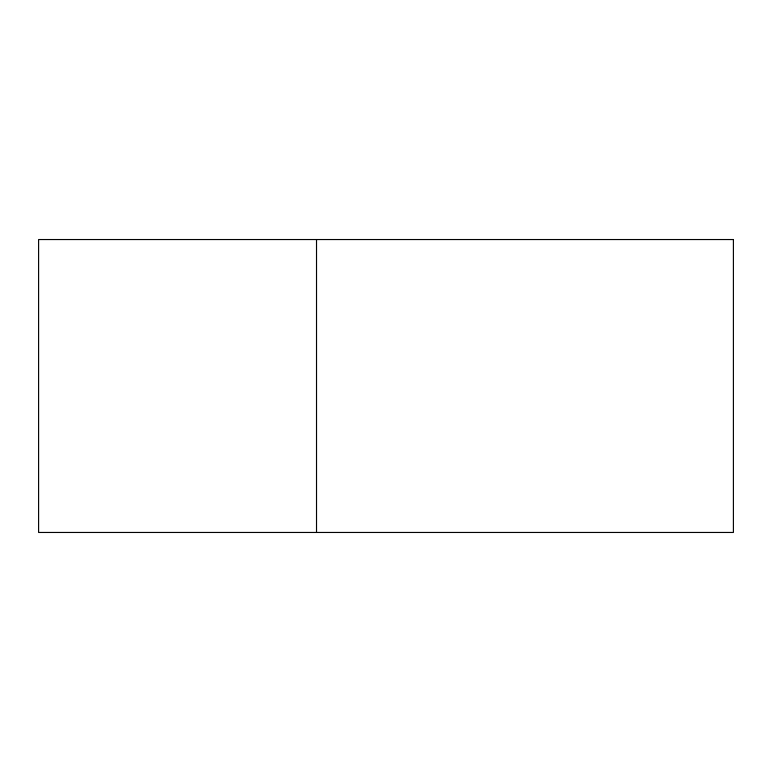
<?xml version="1.0" encoding="UTF-8"?>
<svg xmlns="http://www.w3.org/2000/svg" width="772" height="772" viewBox="0 0 772 772"><rect width="100%" height="100%" fill="white"/><g stroke="black" fill="none" stroke-linecap="round" stroke-linejoin="round"><path stroke-width="1.16" d="M316.52 239.542L316.52 532.458M733.4 239.542L38.6 239.542L38.6 532.458L733.4 532.458L733.4 239.542"/></g></svg>
